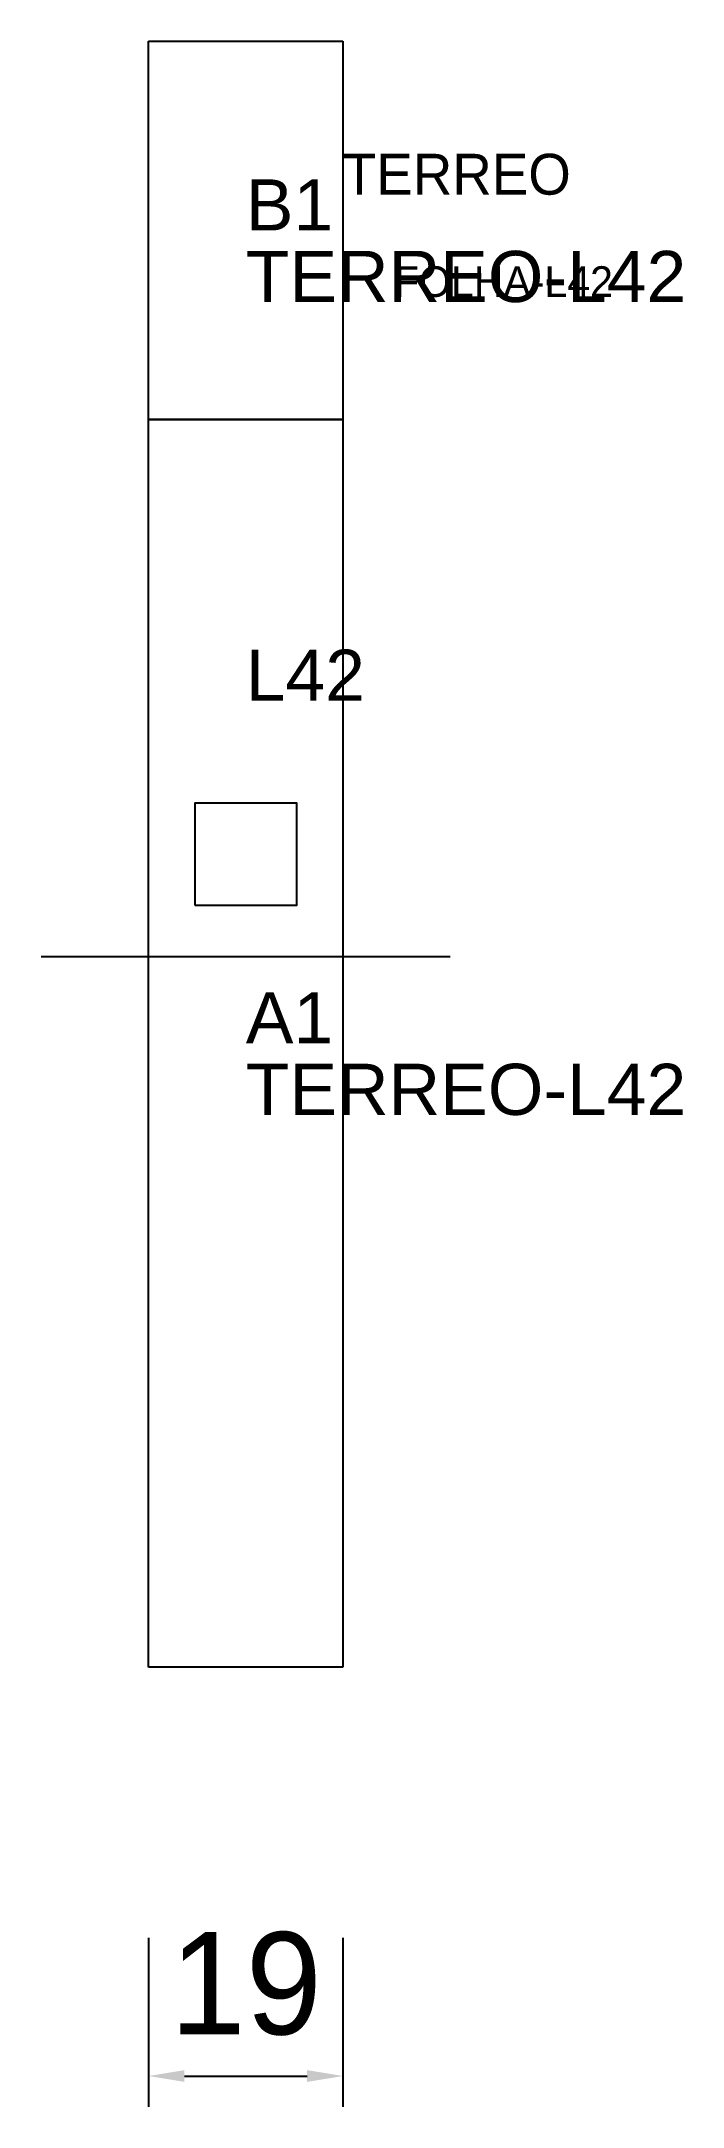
# Model space of a CAD drawing. Header units: metres. Extents: x 212 to 274, y 0 to 202.
import ezdxf

# ---------------------------------------------------------------- set-up
doc = ezdxf.new("R2010")
doc.units = ezdxf.units.M
for name, color, linetype in [('3', 3, 'CONTINUOUS'), ('AUX00', 7, 'CONTINUOUS'), ('COTA', 241, 'CONTINUOUS'), ('FOLHA', 255, 'CONTINUOUS'), ('Hachura', 251, 'CONTINUOUS'), ('NOMENCLATURA', 7, 'CONTINUOUS'), ('Nível', 160, 'CONTINUOUS'), ('Painéis', 200, 'CONTINUOUS'), ('Pilares', 5, 'CONTINUOUS'), ('SARR_2.2x7', 40, 'CONTINUOUS')]:
    doc.layers.add(name, color=color, linetype=linetype)
doc.styles.add('ARIAL', font='Arial.ttf')
doc.styles.add('STR_STANDARD', font='arial.ttf')
doc.dimstyles.new('EZ DXF', dxfattribs={"dimtxt": 10, "dimasz": 3.5, "dimexe": 3, "dimexo": 1.5, "dimgap": 1, "dimtad": 1, "dimdec": 1, "dimdsep": 46, "dimcen": 2.5, "dimazin": 3, "dimtfac": 1, "dimtmove": 0, "dimatfit": 3})

msp = doc.modelspace()

# ---------------------------------------------------------------- hatches: boundary and pattern name
at = {"layer": 'Hachura'}
h = msp.add_hatch(dxfattribs=at)
h.set_pattern_fill('ANSI31', scale=50)
h.paths.add_polyline_path([(241.2, 201.5), (241.2, 42.5), (222.2, 42.5), (222.2, 201.5)])
h = msp.add_hatch(dxfattribs=at)
h.set_pattern_fill('ANSI31', scale=50)
h.paths.add_polyline_path([(241.2, 201.5), (241.2, 42.5), (222.2, 42.5), (222.2, 201.5)])

# ---------------------------------------------------------------- linework, layer by layer
at = {"layer": '3'}
msp.add_lwpolyline([(222.2, 164.5), (241.2, 164.5)], close=True, dxfattribs=at)
msp.add_lwpolyline([(222.2, 164.5), (241.2, 164.5)], close=True, dxfattribs=at)
at = {"layer": 'Painéis', "color": 200}
for p, q in [((222.2, 42.5), (222.2, 201.5)), ((222.2, 201.5), (241.2, 201.5)), ((222.2, 42.5), (222.2, 201.5)), ((222.2, 201.5), (241.2, 201.5)), ((241.2, 201.5), (241.2, 42.5)), ((241.2, 201.5), (241.2, 42.5)), ((241.2, 42.5), (222.2, 42.5)), ((241.2, 42.5), (222.2, 42.5))]:
    msp.add_line(p, q, dxfattribs=at)
at = {"layer": 'Pilares'}
msp.add_lwpolyline([(226.7, 117), (236.7, 117), (236.7, 127), (226.7, 127)], close=True, dxfattribs=at)
msp.add_lwpolyline([(226.7, 117), (236.7, 117), (236.7, 127), (226.7, 127)], close=True, dxfattribs=at)
at = {"layer": 'SARR_2.2x7'}
msp.add_line((211.7, 112), (251.7, 112), dxfattribs=at)
msp.add_line((211.7, 112), (251.7, 112), dxfattribs=at)

# ---------------------------------------------------------------- texts
at = {"layer": '3', "style": 'STR_STANDARD'}
for s, p in [('B1', (231.7, 183)), ('B1', (231.7, 183)), ('A1', (231.7, 103.5)), ('A1', (231.7, 103.5))]:
    msp.add_text(s, height=5, dxfattribs=at).set_placement(p)
at = {"layer": 'AUX00', "style": 'STR_STANDARD'}
for p in [(231.7, 176), (231.7, 176), (231.7, 96.5), (231.7, 96.5)]:
    msp.add_text('TERREO-L42', height=5, dxfattribs=at).set_placement(p)
at = {"layer": 'FOLHA'}
msp.add_text('FOLHA-L42', height=3, dxfattribs=at).set_placement((246.2, 176.5))
msp.add_text('FOLHA-L42', height=3, dxfattribs=at).set_placement((246.2, 176.5))
at = {"layer": 'NOMENCLATURA', "insert": (231.7, 142), "char_height": 5, "attachment_point": 1, "style": 'ARIAL'}
msp.add_mtext('L42', dxfattribs=at)
msp.add_mtext('L42', dxfattribs=at)
at = {"layer": 'Nível'}
msp.add_text('TERREO', height=4, dxfattribs=at).set_placement((241.2, 186.5))
msp.add_text('TERREO', height=4, dxfattribs=at).set_placement((241.2, 186.5))

# ---------------------------------------------------------------- dimensions: what is measured, and where the dimension line sits
at = {"layer": 'COTA'}
msp.add_linear_dim(base=(222.2, 2.5), p1=(222.2, 17.5), p2=(241.2, 17.5), dimstyle='EZ DXF', dxfattribs=at).render()
msp.add_linear_dim(base=(222.2, 2.5), p1=(222.2, 17.5), p2=(241.2, 17.5), dimstyle='EZ DXF', dxfattribs=at).render()

doc.saveas('drawing.dxf')
